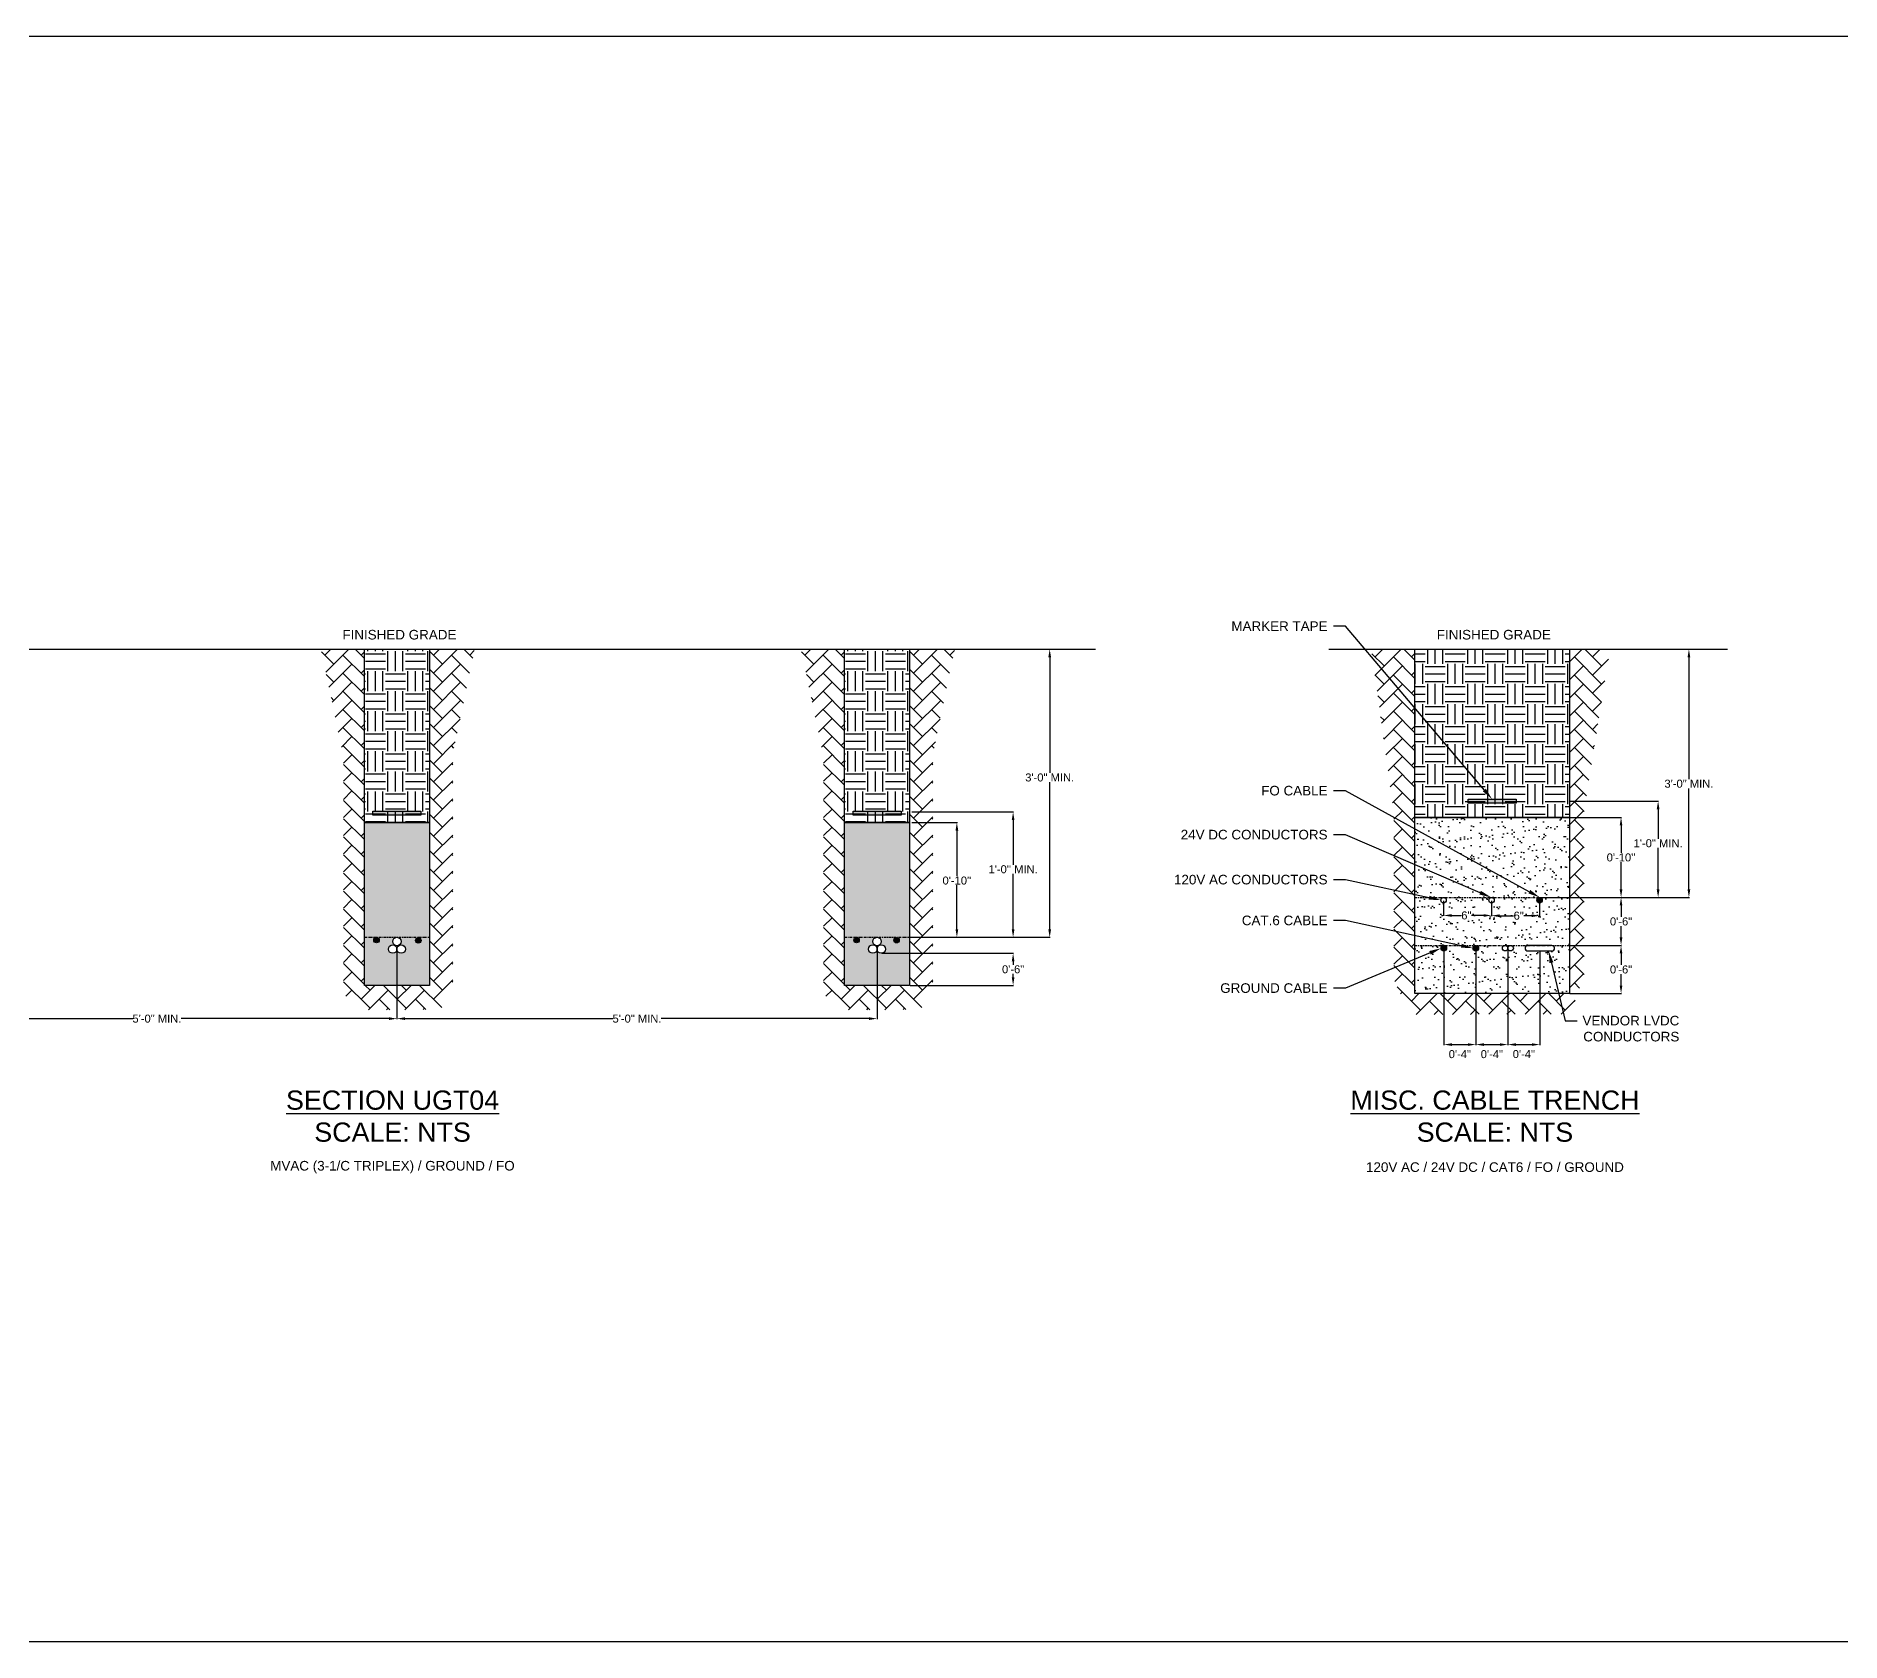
# Model space of a CAD drawing. Header units: feet. Extents: x -1012 to 2720, y -48 to 612.
# Drawn here: x 654.5 to 880, y 66.3 to 266.9 of the extents above; entities that cross this region are included whole.
import ezdxf
from ezdxf import colors
from ezdxf.entities.mleader import LeaderData, LeaderLine
from ezdxf.math import Vec2, Vec3

# ---------------------------------------------------------------- set-up
doc = ezdxf.new("R2010")
doc.units = ezdxf.units.FT
doc.header["$MEASUREMENT"] = 0
doc.linetypes.add('CENTER', pattern=[2, 1.25, -0.25, 0.25, -0.25])
for name, color, linetype in [('E-CABL-ACMV', 1, 'AC_CABLE'), ('E-CABL-FO', 120, 'FIBER_OPTIC'), ('E-CABL-INST', 1, 'INSTRUMENT_CABLE'), ('E-CABL-UG2', 142, 'GROUND_WIRE_G2'), ('E-FIN-GR', 4, 'Continuous'), ('E-MRKR-TREN', 6, 'Continuous'), ('E-TREN', 3, 'Continuous'), ('E-TREN-HATCH', 254, 'Continuous'), ('G-ANNO-TEXT', 1, 'Continuous'), ('G-DIMS', 7, 'Continuous'), ('text', 1, 'Continuous')]:
    doc.layers.add(name, color=color, linetype=linetype)
doc.styles.add('NEI-A', font='arial.ttf')
doc.styles.get("Standard").update_dxf_attribs({"font": 'arial.ttf'})
doc.linetypes.add('AC_CABLE', pattern='A,1,-0.2,["AC",Standard,S=0.1,R=0,X=-0.1,Y=-0.05],-0.2', length=1.4)
doc.linetypes.add('FIBER_OPTIC', pattern='A,0.2,-0.05,0,-0.05,0.2,-0.15,["FO",Standard,S=0.1,R=0,X=-0.04,Y=-0.05],-0.25,0.2,-0.05,0,-0.05', length=1.2)
doc.linetypes.add('GROUND_WIRE_G2', pattern='A,1,-0.2,["G2",Standard,S=0.1,R=0,X=-0.1,Y=-0.05],-0.2', length=1.4)
doc.linetypes.add('INSTRUMENT_CABLE', pattern='A,1,-0.2,["INST",Standard,S=0.1,R=0,X=-0.09,Y=-0.05],-0.3', length=1.5)
doc.dimstyles.new('NEI-A', dxfattribs={"dimtxt": 0.1, "dimasz": 0.125, "dimexe": 0.0625, "dimexo": 0.0625, "dimgap": 0.0625, "dimtad": 0, "dimtih": 1, "dimtoh": 1, "dimdec": 4, "dimzin": 3, "dimdsep": 46, "dimlunit": 4, "dimtxsty": 'NEI-A', "dimcen": 0, "dimadec": 0, "dimazin": 0, "dimtfac": 0.75, "dimtdec": 4, "dimtofl": 0, "dimtmove": 0, "dimatfit": 3, "dimfxl": 1, "dimfrac": 1, "dimtolj": 1, "dimtzin": 0, "dimarcsym": 0})

# ---------------------------------------------------------------- blocks, each defined once
blk = doc.blocks.new('*D57')
at = {"layer": 'Defpoints', "color": 0, "transparency": 16777216}
for p in [(639.58, 152.85), (699.58, 152.85), (699.58, 144.16)]:
    blk.add_point(p, dxfattribs=at)
at = {"layer": 'text', "color": 0, "lineweight": -2, "transparency": 16777216}
for p, q in [((639.58, 152.79), (639.58, 144.1)), ((699.58, 152.79), (699.58, 144.1)), ((640.58, 144.16), (666.55, 144.16)), ((698.58, 144.16), (672.61, 144.16))]:
    blk.add_line(p, q, dxfattribs=at)
at = {"layer": 'text', "color": 0, "transparency": 16777216}
for points in [[(640.58, 144.33), (640.58, 143.99), (639.58, 144.16)], [(698.58, 144.33), (698.58, 143.99), (699.58, 144.16)]]:
    blk.add_solid(points, dxfattribs=at)
at = {"layer": 'text', "color": 0, "transparency": 16777216, "insert": (669.58, 144.16), "char_height": 1, "attachment_point": 5, "style": 'NEI-A'}
blk.add_mtext('\\A1;5\'-0" MIN.', dxfattribs=at)
blk = doc.blocks.new('*D58')
at = {"layer": 'Defpoints', "color": 0, "transparency": 16777216}
for p in [(760.11, 152.33), (763.65, 148.32), (776.59, 148.32)]:
    blk.add_point(p, dxfattribs=at)
at = {"layer": 'text', "color": 0, "lineweight": -2, "transparency": 16777216}
for p, q in [((760.17, 152.33), (776.65, 152.33)), ((776.59, 151.33), (776.59, 150.89)), ((776.59, 149.32), (776.59, 149.75)), ((763.71, 148.32), (776.65, 148.32))]:
    blk.add_line(p, q, dxfattribs=at)
at = {"layer": 'text', "color": 0, "transparency": 16777216}
for points in [[(776.42, 151.33), (776.75, 151.33), (776.59, 152.33)], [(776.42, 149.32), (776.75, 149.32), (776.59, 148.32)]]:
    blk.add_solid(points, dxfattribs=at)
at = {"layer": 'text', "color": 0, "transparency": 16777216, "insert": (776.59, 150.32), "char_height": 1, "attachment_point": 5, "style": 'NEI-A'}
blk.add_mtext('\\A1;0\'-6"', dxfattribs=at)
blk = doc.blocks.new('*D59')
at = {"layer": 'Defpoints', "color": 0, "transparency": 16777216}
for p in [(699.58, 152.85), (759.58, 152.85), (759.58, 144.16)]:
    blk.add_point(p, dxfattribs=at)
at = {"layer": 'text', "color": 0, "lineweight": -2, "transparency": 16777216}
for p, q in [((699.58, 152.79), (699.58, 144.1)), ((759.58, 152.79), (759.58, 144.1)), ((700.58, 144.16), (726.55, 144.16)), ((758.58, 144.16), (732.61, 144.16))]:
    blk.add_line(p, q, dxfattribs=at)
at = {"layer": 'text', "color": 0, "transparency": 16777216}
for points in [[(700.58, 144.33), (700.58, 143.99), (699.58, 144.16)], [(758.58, 144.33), (758.58, 143.99), (759.58, 144.16)]]:
    blk.add_solid(points, dxfattribs=at)
at = {"layer": 'text', "color": 0, "transparency": 16777216, "insert": (729.58, 144.16), "char_height": 1, "attachment_point": 5, "style": 'NEI-A'}
blk.add_mtext('\\A1;5\'-0" MIN.', dxfattribs=at)
blk = doc.blocks.new('*D67')
at = {"layer": 'Defpoints', "color": 0, "transparency": 16777216}
for p in [(763.88, 168.66), (763.65, 154.32), (769.56, 154.32)]:
    blk.add_point(p, dxfattribs=at)
at = {"layer": 'text', "color": 0, "lineweight": -2, "transparency": 16777216}
for p, q in [((763.94, 168.66), (769.62, 168.66)), ((769.56, 167.66), (769.56, 161.98)), ((769.56, 155.32), (769.56, 160.84)), ((763.71, 154.32), (769.62, 154.32))]:
    blk.add_line(p, q, dxfattribs=at)
at = {"layer": 'text', "color": 0, "transparency": 16777216}
for points in [[(769.39, 167.66), (769.73, 167.66), (769.56, 168.66)], [(769.39, 155.32), (769.73, 155.32), (769.56, 154.32)]]:
    blk.add_solid(points, dxfattribs=at)
at = {"layer": 'text', "color": 0, "transparency": 16777216, "insert": (769.56, 161.41), "char_height": 1, "attachment_point": 5, "style": 'NEI-A'}
blk.add_mtext("\\A1;0'-10''", dxfattribs=at)
blk = doc.blocks.new('*D40')
at = {"layer": 'Defpoints', "color": 0, "transparency": 16777216}
for p in [(763.65, 190.32), (781.16, 190.32), (763.65, 154.32)]:
    blk.add_point(p, dxfattribs=at)
at = {"layer": 'text', "color": 0, "lineweight": -2, "transparency": 16777216}
for p, q in [((763.71, 190.32), (781.22, 190.32)), ((781.16, 189.32), (781.16, 174.87)), ((781.16, 155.32), (781.16, 173.72)), ((763.71, 154.32), (781.22, 154.32))]:
    blk.add_line(p, q, dxfattribs=at)
at = {"layer": 'text', "color": 0, "transparency": 16777216}
for points in [[(780.99, 189.32), (781.33, 189.32), (781.16, 190.32)], [(780.99, 155.32), (781.33, 155.32), (781.16, 154.32)]]:
    blk.add_solid(points, dxfattribs=at)
at = {"layer": 'text', "color": 0, "transparency": 16777216, "insert": (781.16, 174.29), "char_height": 1, "attachment_point": 5, "style": 'NEI-A'}
blk.add_mtext('\\A1;3\'-0" MIN.', dxfattribs=at)
blk = doc.blocks.new('*D41')
at = {"layer": 'Defpoints', "color": 0, "transparency": 16777216}
for p in [(763.88, 169.98), (763.65, 154.32), (776.59, 154.32)]:
    blk.add_point(p, dxfattribs=at)
at = {"layer": 'text', "color": 0, "lineweight": -2, "transparency": 16777216}
for p, q in [((763.94, 169.98), (776.65, 169.98)), ((776.59, 168.98), (776.59, 163.39)), ((776.59, 155.32), (776.59, 162.25)), ((763.71, 154.32), (776.65, 154.32))]:
    blk.add_line(p, q, dxfattribs=at)
at = {"layer": 'text', "color": 0, "transparency": 16777216}
for points in [[(776.42, 168.98), (776.75, 168.98), (776.59, 169.98)], [(776.42, 155.32), (776.75, 155.32), (776.59, 154.32)]]:
    blk.add_solid(points, dxfattribs=at)
at = {"layer": 'text', "color": 0, "transparency": 16777216, "insert": (776.59, 162.82), "char_height": 1, "width": 6.5656, "attachment_point": 5, "style": 'NEI-A'}
blk.add_mtext("\\A1;1'-0'' MIN.", dxfattribs=at)
blk = doc.blocks.new('*D42')
at = {"layer": 'Defpoints', "color": 0, "transparency": 16777216}
for p in [(840.96, 190.32), (861.05, 190.32), (842.36, 159.3)]:
    blk.add_point(p, dxfattribs=at)
at = {"layer": 'text', "color": 0, "lineweight": -2, "transparency": 16777216}
for p, q in [((841.02, 190.32), (861.11, 190.32)), ((861.05, 189.32), (861.05, 174.08)), ((861.05, 160.3), (861.05, 172.93)), ((842.42, 159.3), (861.11, 159.3))]:
    blk.add_line(p, q, dxfattribs=at)
at = {"layer": 'text', "color": 0, "transparency": 16777216}
for points in [[(860.88, 189.32), (861.22, 189.32), (861.05, 190.32)], [(860.88, 160.3), (861.22, 160.3), (861.05, 159.3)]]:
    blk.add_solid(points, dxfattribs=at)
at = {"layer": 'text', "color": 0, "transparency": 16777216, "insert": (861.05, 173.51), "char_height": 1, "attachment_point": 5, "style": 'NEI-A'}
blk.add_mtext('\\A1;3\'-0" MIN.', dxfattribs=at)
blk = doc.blocks.new('*D43')
at = {"layer": 'Defpoints', "color": 0, "transparency": 16777216}
for p in [(846.12, 171.33), (857.2, 171.33), (846.12, 159.3)]:
    blk.add_point(p, dxfattribs=at)
at = {"layer": 'text', "color": 0, "lineweight": -2, "transparency": 16777216}
for p, q in [((846.18, 171.33), (857.26, 171.33)), ((857.2, 170.33), (857.2, 166.64)), ((857.2, 160.3), (857.2, 165.49)), ((846.18, 159.3), (857.26, 159.3))]:
    blk.add_line(p, q, dxfattribs=at)
at = {"layer": 'text', "color": 0, "transparency": 16777216}
for points in [[(857.03, 170.33), (857.37, 170.33), (857.2, 171.33)], [(857.03, 160.3), (857.37, 160.3), (857.2, 159.3)]]:
    blk.add_solid(points, dxfattribs=at)
at = {"layer": 'text', "color": 0, "transparency": 16777216, "insert": (857.2, 166.07), "char_height": 1, "attachment_point": 5, "style": 'NEI-A'}
blk.add_mtext('\\A1;1\'-0" MIN.', dxfattribs=at)
blk = doc.blocks.new('*D44')
at = {"layer": 'Defpoints', "color": 0, "transparency": 16777216}
for p in [(846.12, 159.3), (846.12, 153.3), (852.57, 153.3)]:
    blk.add_point(p, dxfattribs=at)
at = {"layer": 'text', "color": 0, "lineweight": -2, "transparency": 16777216}
for p, q in [((846.18, 159.3), (852.63, 159.3)), ((852.57, 158.3), (852.57, 156.87)), ((852.57, 154.3), (852.57, 155.73)), ((846.18, 153.3), (852.63, 153.3))]:
    blk.add_line(p, q, dxfattribs=at)
at = {"layer": 'text', "color": 0, "transparency": 16777216}
for points in [[(852.4, 158.3), (852.73, 158.3), (852.57, 159.3)], [(852.4, 154.3), (852.73, 154.3), (852.57, 153.3)]]:
    blk.add_solid(points, dxfattribs=at)
at = {"layer": 'text', "color": 0, "transparency": 16777216, "insert": (852.57, 156.3), "char_height": 1, "attachment_point": 5, "style": 'NEI-A'}
blk.add_mtext('\\A1;0\'-6"', dxfattribs=at)
blk = doc.blocks.new('*D45')
at = {"layer": 'Defpoints', "color": 0, "transparency": 16777216}
for p in [(830.42, 153.3), (834.42, 153.3), (834.42, 140.92)]:
    blk.add_point(p, dxfattribs=at)
at = {"layer": 'text', "color": 0, "lineweight": -2, "transparency": 16777216}
for p, q in [((830.42, 153.24), (830.42, 140.86)), ((834.42, 153.24), (834.42, 140.86)), ((831.42, 140.92), (833.42, 140.92))]:
    blk.add_line(p, q, dxfattribs=at)
at = {"layer": 'text', "color": 0, "transparency": 16777216}
for points in [[(831.42, 141.09), (831.42, 140.75), (830.42, 140.92)], [(833.42, 141.09), (833.42, 140.75), (834.42, 140.92)]]:
    blk.add_solid(points, dxfattribs=at)
at = {"layer": 'text', "color": 0, "transparency": 16777216, "insert": (832.42, 139.72), "char_height": 1, "attachment_point": 5, "style": 'NEI-A'}
blk.add_mtext('\\A1;0\'-4"', dxfattribs=at)
blk = doc.blocks.new('*D46')
at = {"layer": 'Defpoints', "color": 0, "transparency": 16777216}
for p in [(834.42, 153.3), (838.42, 153.3), (838.42, 140.92)]:
    blk.add_point(p, dxfattribs=at)
at = {"layer": 'text', "color": 0, "lineweight": -2, "transparency": 16777216}
for p, q in [((834.42, 153.24), (834.42, 140.86)), ((838.42, 153.24), (838.42, 140.86)), ((835.42, 140.92), (837.42, 140.92))]:
    blk.add_line(p, q, dxfattribs=at)
at = {"layer": 'text', "color": 0, "transparency": 16777216}
for points in [[(835.42, 141.09), (835.42, 140.75), (834.42, 140.92)], [(837.42, 141.09), (837.42, 140.75), (838.42, 140.92)]]:
    blk.add_solid(points, dxfattribs=at)
at = {"layer": 'text', "color": 0, "transparency": 16777216, "insert": (836.42, 139.72), "char_height": 1, "attachment_point": 5, "style": 'NEI-A'}
blk.add_mtext('\\A1;0\'-4"', dxfattribs=at)
blk = doc.blocks.new('*D47')
at = {"layer": 'Defpoints', "color": 0, "transparency": 16777216}
for p in [(846.12, 169.3), (846.12, 159.3), (852.57, 159.3)]:
    blk.add_point(p, dxfattribs=at)
at = {"layer": 'text', "color": 0, "lineweight": -2, "transparency": 16777216}
for p, q in [((846.18, 169.3), (852.63, 169.3)), ((852.57, 168.3), (852.57, 164.87)), ((852.57, 160.3), (852.57, 163.73)), ((846.18, 159.3), (852.63, 159.3))]:
    blk.add_line(p, q, dxfattribs=at)
at = {"layer": 'text', "color": 0, "transparency": 16777216}
for points in [[(852.4, 168.3), (852.73, 168.3), (852.57, 169.3)], [(852.4, 160.3), (852.73, 160.3), (852.57, 159.3)]]:
    blk.add_solid(points, dxfattribs=at)
at = {"layer": 'text', "color": 0, "transparency": 16777216, "insert": (852.57, 164.3), "char_height": 1, "attachment_point": 5, "style": 'NEI-A'}
blk.add_mtext("\\A1;0'-10''", dxfattribs=at)
blk = doc.blocks.new('*D48')
at = {"layer": 'Defpoints', "color": 0, "transparency": 16777216}
for p in [(830.38, 158.96), (836.38, 158.96), (836.38, 157.05)]:
    blk.add_point(p, dxfattribs=at)
at = {"layer": 'text', "color": 0, "lineweight": -2, "transparency": 16777216}
for p, q in [((830.38, 158.9), (830.38, 156.99)), ((836.38, 158.9), (836.38, 156.99)), ((831.38, 157.05), (832.59, 157.05)), ((835.38, 157.05), (833.87, 157.05))]:
    blk.add_line(p, q, dxfattribs=at)
at = {"layer": 'text', "color": 0, "transparency": 16777216}
for points in [[(831.38, 157.22), (831.38, 156.88), (830.38, 157.05)], [(835.38, 157.22), (835.38, 156.88), (836.38, 157.05)]]:
    blk.add_solid(points, dxfattribs=at)
at = {"layer": 'text', "color": 0, "transparency": 16777216, "insert": (833.23, 157.05), "char_height": 1, "attachment_point": 5, "style": 'NEI-A'}
blk.add_mtext('\\A1;6"', dxfattribs=at)
blk = doc.blocks.new('*D49')
at = {"layer": 'Defpoints', "color": 0, "transparency": 16777216}
for p in [(836.38, 158.96), (842.38, 158.96), (842.38, 157.02)]:
    blk.add_point(p, dxfattribs=at)
at = {"layer": 'text', "color": 0, "lineweight": -2, "transparency": 16777216}
for p, q in [((836.38, 158.9), (836.38, 156.96)), ((842.38, 158.9), (842.38, 156.96)), ((837.38, 157.02), (839.13, 157.02)), ((841.38, 157.02), (840.41, 157.02))]:
    blk.add_line(p, q, dxfattribs=at)
at = {"layer": 'text', "color": 0, "transparency": 16777216}
for points in [[(837.38, 157.19), (837.38, 156.85), (836.38, 157.02)], [(841.38, 157.19), (841.38, 156.85), (842.38, 157.02)]]:
    blk.add_solid(points, dxfattribs=at)
at = {"layer": 'text', "color": 0, "transparency": 16777216, "insert": (839.77, 157.02), "char_height": 1, "attachment_point": 5, "style": 'NEI-A'}
blk.add_mtext('\\A1;6"', dxfattribs=at)
blk = doc.blocks.new('*D50')
at = {"layer": 'Defpoints', "color": 0, "transparency": 16777216}
for p in [(846.12, 153.3), (846.12, 147.3), (852.57, 147.3)]:
    blk.add_point(p, dxfattribs=at)
at = {"layer": 'text', "color": 0, "lineweight": -2, "transparency": 16777216}
for p, q in [((846.18, 153.3), (852.63, 153.3)), ((852.57, 152.3), (852.57, 150.87)), ((852.57, 148.3), (852.57, 149.73)), ((846.18, 147.3), (852.63, 147.3))]:
    blk.add_line(p, q, dxfattribs=at)
at = {"layer": 'text', "color": 0, "transparency": 16777216}
for points in [[(852.4, 152.3), (852.73, 152.3), (852.57, 153.3)], [(852.4, 148.3), (852.73, 148.3), (852.57, 147.3)]]:
    blk.add_solid(points, dxfattribs=at)
at = {"layer": 'text', "color": 0, "transparency": 16777216, "insert": (852.57, 150.3), "char_height": 1, "attachment_point": 5, "style": 'NEI-A'}
blk.add_mtext('\\A1;0\'-6"', dxfattribs=at)
blk = doc.blocks.new('*D51')
at = {"layer": 'Defpoints', "color": 0, "transparency": 16777216}
for p in [(838.42, 153.3), (842.42, 152.61), (842.42, 140.92)]:
    blk.add_point(p, dxfattribs=at)
at = {"layer": 'text', "color": 0, "lineweight": -2, "transparency": 16777216}
for p, q in [((838.42, 153.24), (838.42, 140.86)), ((842.42, 152.55), (842.42, 140.86)), ((839.42, 140.92), (841.42, 140.92))]:
    blk.add_line(p, q, dxfattribs=at)
at = {"layer": 'text', "color": 0, "transparency": 16777216}
for points in [[(839.42, 141.09), (839.42, 140.75), (838.42, 140.92)], [(841.42, 141.09), (841.42, 140.75), (842.42, 140.92)]]:
    blk.add_solid(points, dxfattribs=at)
at = {"layer": 'text', "color": 0, "transparency": 16777216, "insert": (840.42, 139.73), "char_height": 1, "attachment_point": 5, "style": 'NEI-A'}
blk.add_mtext('\\A1;0\'-4"', dxfattribs=at)

msp = doc.modelspace()

# ---------------------------------------------------------------- hatches: boundary and pattern name
at = {"layer": 'E-CABL-FO', "linetype": 'Continuous'}
h = msp.add_hatch(color=256, dxfattribs=at)
edge = h.paths.add_edge_path()
edge.add_arc((842.3846, 158.95888), 0.34375, 0, 360)
h = msp.add_hatch(color=256, dxfattribs=at)
edge = h.paths.add_edge_path()
edge.add_arc((702.24953, 153.93145), 0.34375, 0, 360)
h = msp.add_hatch(color=256, dxfattribs=at)
edge = h.paths.add_edge_path()
edge.add_arc((762.02269, 153.95905), 0.34375, 0, 360)
h = msp.add_hatch(color=256, dxfattribs=at)
edge = h.paths.add_edge_path()
edge.add_arc((834.41915, 152.95714), 0.34375, 0, 360)
at = {"layer": 'E-CABL-UG2', "linetype": 'Continuous'}
h = msp.add_hatch(color=256, dxfattribs=at)
edge = h.paths.add_edge_path()
edge.add_arc((697.02198, 153.97631), 0.34375, 0, 360)
h = msp.add_hatch(color=256, dxfattribs=at)
edge = h.paths.add_edge_path()
edge.add_arc((757.02198, 153.97631), 0.34375, 0, 360)
h = msp.add_hatch(color=256, dxfattribs=at)
edge = h.paths.add_edge_path()
edge.add_arc((830.41915, 152.95714), 0.34375, 0, 360)
at = {"layer": 'E-MRKR-TREN', "linetype": 'Continuous'}
h = msp.add_hatch(color=256, dxfattribs=at)
h.dxf.hatch_style = 1
h.paths.add_polyline_path([(833.45525, 171.57749), (839.45525, 171.57749), (839.45525, 171.07749), (833.45525, 171.07749)])
h = msp.add_hatch(color=256, dxfattribs=at)
h.dxf.hatch_style = 1
h.paths.add_polyline_path([(833.45525, 171.57749), (839.45525, 171.57749), (839.45525, 171.07749), (833.45525, 171.07749)])
h = msp.add_hatch(color=256, dxfattribs=at)
h.dxf.hatch_style = 1
h.paths.add_polyline_path([(696.57943, 170.09094), (702.57943, 170.09094), (702.57943, 169.59094), (696.57943, 169.59094)])
h = msp.add_hatch(color=256, dxfattribs=at)
h.dxf.hatch_style = 1
h.paths.add_polyline_path([(756.57943, 170.09705), (762.57943, 170.09705), (762.57943, 169.59705), (756.57943, 169.59705)])
at = {"layer": 'E-TREN-HATCH', "linetype": 'Continuous'}
h = msp.add_hatch(dxfattribs=at)
h.set_pattern_fill('AR-HBONE', color=256, scale=0.4)
h.set_pattern_definition([(45, (201.8125, 325.3464), (2e-16, 2.2627417), [4.8, -1.6]), (135, (202.9439, 326.4777), (2e-16, 2.2627417), [4.8, -1.6])])
h.paths.add_polyline_path([(709.27953, 190.32006), (703.64818, 190.32006), (703.64818, 148.32006), (695.51068, 148.32006), (695.51068, 190.32006), (690.08321, 190.32006), (692.90509, 176.83176), (692.90509, 147.25131), (694.90346, 145.25131), (705.0476, 145.29743), (706.55126, 148.03464), (706.55126, 177.20774)])
h = msp.add_hatch(dxfattribs=at)
h.set_pattern_fill('EARTH', color=256, scale=10)
h.set_pattern_definition([(0, (-6082536.8658, -2152439.6302), (2.5, 2.5), [2.5, -2.5]), (0, (-6082536.8658, -2152438.6927), (2.5, 2.5), [2.5, -2.5]), (0, (-6082536.8658, -2152437.7552), (2.5, 2.5), [2.5, -2.5]), (90, (-6082536.5533, -2152437.4427), (-2.5, 2.5), [2.5, -2.5]), (90, (-6082535.6158, -2152437.4427), (-2.5, 2.5), [2.5, -2.5]), (90, (-6082534.6783, -2152437.4427), (-2.5, 2.5), [2.5, -2.5])])
h.paths.add_polyline_path([(703.64818, 190.32006), (695.51068, 190.32006), (695.51068, 168.66008), (703.64818, 168.66008)])
h = msp.add_hatch(dxfattribs=at)
h.set_pattern_fill('AR-HBONE', color=256, scale=0.4)
h.set_pattern_definition([(45, (261.8125, 325.3464), (2e-16, 2.2627417), [4.8, -1.6]), (135, (262.9439, 326.4777), (2e-16, 2.2627417), [4.8, -1.6])])
h.paths.add_polyline_path([(769.27953, 190.32006), (763.64818, 190.32006), (763.64818, 148.32006), (755.51068, 148.32006), (755.51068, 190.32006), (750.08321, 190.32006), (752.90509, 176.83176), (752.90509, 147.25131), (754.90346, 145.25131), (765.0476, 145.29743), (766.55126, 148.03464), (766.55126, 177.20774)])
h = msp.add_hatch(dxfattribs=at)
h.set_pattern_fill('EARTH', color=256, scale=10)
h.set_pattern_definition([(0, (-6082476.8658, -2152439.6302), (2.5, 2.5), [2.5, -2.5]), (0, (-6082476.8658, -2152438.6927), (2.5, 2.5), [2.5, -2.5]), (0, (-6082476.8658, -2152437.7552), (2.5, 2.5), [2.5, -2.5]), (90, (-6082476.5533, -2152437.4427), (-2.5, 2.5), [2.5, -2.5]), (90, (-6082475.6158, -2152437.4427), (-2.5, 2.5), [2.5, -2.5]), (90, (-6082474.6783, -2152437.4427), (-2.5, 2.5), [2.5, -2.5])])
h.paths.add_polyline_path([(763.64818, 190.32006), (755.51068, 190.32006), (755.51068, 168.66008), (763.64818, 168.66008)])
h = msp.add_hatch(dxfattribs=at)
h.set_pattern_fill('AR-HBONE', color=256, scale=0.4)
h.set_pattern_definition([(45, (333.0911, 318.3272), (2e-16, 2.2627417), [4.8, -1.6]), (135, (334.2225, 319.4586), (2e-16, 2.2627417), [4.8, -1.6])])
h.paths.add_polyline_path([(851.19285, 190.32006), (846.1212, 190.32006), (846.1212, 147.30089), (826.7893, 147.30089), (826.7893, 190.32006), (821.36183, 190.32006), (824.18371, 169.81259), (824.18371, 149.02237), (826.18208, 144.68167), (846.24122, 144.7278), (847.94189, 149.60203), (847.94189, 170.18858)])
h = msp.add_hatch(dxfattribs=at)
h.set_pattern_fill('EARTH', color=256, scale=10)
h.set_pattern_definition([(0, (333.091, 326.282), (2.5, 2.5), [2.5, -2.5]), (0, (333.091, 327.2196), (2.5, 2.5), [2.5, -2.5]), (0, (333.091, 328.157), (2.5, 2.5), [2.5, -2.5]), (90, (333.4036, 328.4696), (-2.5, 2.5), [2.5, -2.5]), (90, (334.341, 328.4696), (-2.5, 2.5), [2.5, -2.5]), (90, (335.2786, 328.4696), (-2.5, 2.5), [2.5, -2.5])])
h.paths.add_polyline_path([(826.7893, 190.32006), (846.1212, 190.32006), (846.1212, 169.30089), (826.7893, 169.30089)])
h = msp.add_hatch(dxfattribs=at)
h.set_pattern_fill('AR-SAND', color=252)
h.paths.add_polyline_path([(826.7893, 169.30089), (846.1212, 169.30089), (846.1212, 147.30089), (826.7893, 147.30089)])
edge = h.paths.add_edge_path(flags=16)
edge.add_arc((836.3846, 158.95888), 0.34375, 0, 360)
edge = h.paths.add_edge_path(flags=16)
edge.add_arc((830.3846, 158.95888), 0.34375, 0, 360)
edge = h.paths.add_edge_path(flags=16)
edge.add_arc((838.0754, 152.95714), 0.34375, 0, 360)
edge = h.paths.add_edge_path(flags=16)
edge.add_arc((838.7629, 152.95714), 0.34375, 0, 360)
edge = h.paths.add_edge_path(flags=16)
edge.add_arc((843.91915, 152.95714), 0.34375, 270, 450)
edge.add_line((843.91915, 153.30089), (840.91915, 153.30089))
edge.add_arc((840.91915, 152.95714), 0.34375, 90, 270)
edge.add_line((840.91915, 152.61339), (843.91915, 152.61339))
h = msp.add_hatch(dxfattribs=at)
h.set_pattern_fill('AR-SAND', color=252)
h.paths.add_polyline_path([(501.09568, 168.66008), (509.23318, 168.66008), (509.23318, 148.32006), (501.09568, 148.32006)])
edge = h.paths.add_edge_path(flags=16)
edge.add_arc((505.16443, 153.78568), 0.53438, 0, 360)
edge = h.paths.add_edge_path(flags=16)
edge.add_arc((504.63014, 152.85674), 0.53438, 0, 360)
edge = h.paths.add_edge_path(flags=16)
edge.add_arc((505.69889, 152.85674), 0.53438, 0, 360)
h.paths.add_polyline_path([(561.09568, 168.66008), (569.23318, 168.66008), (569.23318, 148.32006), (561.09568, 148.32006)])
edge = h.paths.add_edge_path(flags=16)
edge.add_arc((565.16443, 153.78568), 0.53438, 0, 360)
edge = h.paths.add_edge_path(flags=16)
edge.add_arc((565.70197, 152.85889), 0.53438, 0, 360)
edge = h.paths.add_edge_path(flags=16)
edge.add_arc((564.63322, 152.85889), 0.53438, 0, 360)
h.paths.add_polyline_path([(635.51068, 168.66008), (643.64818, 168.66008), (643.64818, 148.32006), (635.51068, 148.32006)])
edge = h.paths.add_edge_path(flags=16)
edge.add_arc((639.57943, 153.78568), 0.53438, 0, 360)
edge = h.paths.add_edge_path(flags=16)
edge.add_arc((639.04784, 152.85832), 0.53438, 0, 360)
edge = h.paths.add_edge_path(flags=16)
edge.add_arc((640.11659, 152.85832), 0.53438, 0, 360)
h.paths.add_polyline_path([(695.51068, 168.66008), (703.64818, 168.66008), (703.64818, 148.32006), (695.51068, 148.32006)])
edge = h.paths.add_edge_path(flags=16)
edge.add_arc((699.57943, 153.78568), 0.53438, 0, 360)
edge = h.paths.add_edge_path(flags=16)
edge.add_arc((699.04503, 152.85586), 0.53438, 0, 360)
edge = h.paths.add_edge_path(flags=16)
edge.add_arc((700.11378, 152.85586), 0.53438, 0, 360)
h.paths.add_polyline_path([(755.51068, 168.66008), (763.64818, 168.66008), (763.64818, 148.32006), (755.51068, 148.32006)])
edge = h.paths.add_edge_path(flags=16)
edge.add_arc((759.57811, 153.78568), 0.53438, 0, 360)
edge = h.paths.add_edge_path(flags=16)
edge.add_arc((759.04375, 152.86008), 0.53438, 0, 360)
edge = h.paths.add_edge_path(flags=16)
edge.add_arc((760.1125, 152.86008), 0.53438, 0, 360)

# ---------------------------------------------------------------- linework, layer by layer
msp.add_lwpolyline([(55.93092, 266.91993), (1296.88162, 266.91993), (1296.88162, 66.29135), (55.93092, 66.29135)], close=True)
at = {"layer": 'E-CABL-ACMV', "linetype": 'Continuous'}
for centre, radius in [((830.3846, 158.95888), 0.34375), ((836.3846, 158.95888), 0.34375), ((699.04503, 152.85586), 0.53438), ((699.57943, 153.78568), 0.53438), ((700.11378, 152.85586), 0.53438), ((759.04375, 152.86008), 0.53438), ((759.57811, 153.78568), 0.53438), ((760.1125, 152.86008), 0.53438), ((838.0754, 152.95714), 0.34375), ((838.7629, 152.95714), 0.34375)]:
    msp.add_circle(centre, radius, dxfattribs=at)
at = {"layer": 'E-CABL-FO', "linetype": 'Continuous'}
for centre in [(842.3846, 158.95888), (702.24953, 153.93145), (762.02269, 153.95905), (834.41915, 152.95714)]:
    msp.add_circle(centre, 0.34375, dxfattribs=at)
at = {"layer": 'E-CABL-INST', "linetype": 'Continuous', "flags": 128}
msp.add_lwpolyline([(843.91915, 152.61339, 1), (843.91915, 153.30089), (840.91915, 153.30089, 1), (840.91915, 152.61339)], format="xyb", close=True, dxfattribs=at)
at = {"layer": 'E-CABL-UG2', "linetype": 'Continuous'}
for centre in [(697.02198, 153.97631), (757.02198, 153.97631), (830.41915, 152.95714)]:
    msp.add_circle(centre, 0.34375, dxfattribs=at)
at = {"layer": 'E-FIN-GR', "flags": 128}
for points in [[(620.99601, 190.32006), (786.87159, 190.32006)], [(816.03188, 190.32006), (865.88124, 190.32006)]]:
    msp.add_lwpolyline(points, dxfattribs=at)
at = {"layer": 'E-MRKR-TREN', "linetype": 'Continuous', "flags": 128}
for points in [[(833.45525, 171.57749), (839.45525, 171.57749), (839.45525, 171.07749), (833.45525, 171.07749)], [(696.57943, 170.09094), (702.57943, 170.09094), (702.57943, 169.59094), (696.57943, 169.59094)], [(756.57943, 170.09705), (762.57943, 170.09705), (762.57943, 169.59705), (756.57943, 169.59705)]]:
    msp.add_lwpolyline(points, close=True, dxfattribs=at)
at = {"layer": 'E-TREN', "color": 252, "linetype": 'Continuous'}
for points in [[(695.51068, 190.32006), (703.64818, 190.32006), (703.64818, 168.66008), (695.51068, 168.66008)], [(755.51068, 190.32006), (763.64818, 190.32006), (763.64818, 168.66008), (755.51068, 168.66008)], [(826.7893, 190.32006), (846.1212, 190.32006), (846.1212, 169.30089), (826.7893, 169.30089)], [(826.7893, 169.30089), (846.1212, 169.30089), (846.1212, 147.30089), (826.7893, 147.30089)], [(695.51068, 168.66008), (703.64818, 168.66008), (703.64818, 148.32006), (695.51068, 148.32006)], [(755.51068, 168.66008), (763.64818, 168.66008), (763.64818, 148.32006), (755.51068, 148.32006)]]:
    msp.add_lwpolyline(points, close=True, dxfattribs=at)
at = {"layer": 'G-DIMS', "linetype": 'CENTER', "ltscale": 0.25}
for points in [[(826.7893, 159.30089), (846.1212, 159.30089)], [(695.51068, 154.32006), (703.64818, 154.32006)], [(755.51068, 154.32006), (763.64818, 154.32006)], [(826.7893, 153.30089), (846.1212, 153.30089)]]:
    msp.add_lwpolyline(points, dxfattribs=at)

# ---------------------------------------------------------------- texts
at = {"layer": 'G-ANNO-TEXT', "attachment_point": 5, "style": 'NEI-A'}
for s, width, insert, char_height in [('{\\LSECTION UGT04\\P\\l\\C7;SCALE: NTS}', 33.1405048, (699.03288, 131.96415), 2.4), ('{\\LMISC. CABLE TRENCH\\P\\l\\C7;SCALE: NTS}', 49.6802241, (836.80694, 131.96415), 2.4), ('MVAC (3-1/C TRIPLEX) / GROUND / FO', 35.963125, (699.02032, 125.60286), 1.2), ('120V AC / 24V DC / CAT6 / FO / GROUND', 44.063125, (836.80694, 125.60286), 1.2)]:
    msp.add_mtext_dynamic_manual_height_columns(s, width=width, gutter_width=6.5625, heights=[0], dxfattribs=dict(at, insert=insert, char_height=char_height))
at = {"layer": 'text', "char_height": 1.2, "attachment_point": 5, "style": 'NEI-A'}
for insert in [(699.88678, 192.1234), (836.66626, 192.1234)]:
    msp.add_mtext_dynamic_manual_height_columns('FINISHED GRADE', width=16.2305069, gutter_width=6.5625, heights=[0], dxfattribs=dict(at, insert=insert))

# ---------------------------------------------------------------- dimensions: what is measured, and where the dimension line sits
at = {"layer": 'text'}
for base, p1, p2, text, picture, middle in [((781.16114, 190.32006), (763.64818, 154.32006), (763.64818, 190.32006), '3\'-0" MIN.', '*D40', (781.16114, 174.29442)), ((861.05131, 190.32006), (842.3551, 159.29691), (840.95656, 190.32006), '3\'-0" MIN.', '*D42', (861.05131, 173.50559)), ((776.58777, 154.32006), (763.87643, 169.97707), (763.64818, 154.32006), "1'-0'' MIN.", '*D41', (776.58777, 162.82069)), ((857.1995, 171.32749), (846.1212, 159.30089), (846.1212, 171.32749), '<> MIN.', '*D43', (857.1995, 166.06628)), ((852.56773, 159.30089), (846.1212, 169.30089), (846.1212, 159.30089), "0'-10''", '*D47', (852.56773, 164.30089)), ((769.55901, 154.32006), (763.87643, 168.66008), (763.64818, 154.32006), "0'-10''", '*D67', (769.55901, 161.40936)), ((852.56773, 153.30089), (846.1212, 159.30089), (846.1212, 153.30089), "0'-<>", '*D44', (852.56773, 156.30089)), ((776.58777, 148.32006), (760.1125, 152.3257), (763.64818, 148.32006), '0\'-6"', '*D58', (776.58777, 150.31997)), ((852.56773, 147.30089), (846.1212, 153.30089), (846.1212, 147.30089), "0'-<>", '*D50', (852.56773, 150.30089))]:
    dim = msp.add_linear_dim(base=base, p1=p1, p2=p2, angle=90, text=text, dimstyle='NEI-A', override={"dimtxt": 1, "dimasz": 1}, dxfattribs=at)
    dim.commit()
    dim.dimension.update_dxf_attribs({"geometry": picture, "text_midpoint": middle, "dimtype": 160})
for base, p1, p2, picture, middle in [((836.3846, 157.05104), (830.3846, 158.95888), (836.3846, 158.95888), '*D48', (833.22955, 157.05104)), ((842.3846, 157.02101), (836.3846, 158.95888), (842.3846, 158.95888), '*D49', (839.76999, 157.02101))]:
    dim = msp.add_linear_dim(base=base, p1=p1, p2=p2, dimstyle='NEI-A', override={"dimtxt": 1, "dimasz": 1}, dxfattribs=at)
    dim.commit()
    dim.dimension.update_dxf_attribs({"geometry": picture, "text_midpoint": middle, "dimtype": 160})
for base, p1, p2, picture, middle in [((699.57943, 144.16104), (639.57943, 152.85426), (699.57943, 152.85426), '*D57', (669.57943, 144.16104)), ((759.57943, 144.16104), (699.57943, 152.85426), (759.57943, 152.85426), '*D59', (729.57943, 144.16104))]:
    dim = msp.add_linear_dim(base=base, p1=p1, p2=p2, text='<> MIN.', dimstyle='NEI-A', override={"dimtxt": 1, "dimasz": 1}, dxfattribs=at)
    dim.commit()
    dim.dimension.update_dxf_attribs({"geometry": picture, "text_midpoint": middle})
for base, p1, p2, picture, middle in [((834.41915, 140.92058), (830.41915, 153.30089), (834.41915, 153.30089), '*D45', (832.41915, 139.7175)), ((838.41915, 140.92058), (834.41915, 153.30089), (838.41915, 153.30089), '*D46', (836.41915, 139.7175)), ((842.41915, 140.92058), (838.41915, 153.30089), (842.41915, 152.61339), '*D51', (840.41915, 139.73046))]:
    dim = msp.add_linear_dim(base=base, p1=p1, p2=p2, text="0'-<>", dimstyle='NEI-A', override={"dimtxt": 1, "dimasz": 1, "dimtmove": 2}, dxfattribs=at)
    dim.commit()
    dim.dimension.update_dxf_attribs({"geometry": picture, "text_midpoint": middle, "dimtype": 160})

# ---------------------------------------------------------------- leaders
ml = msp.add_multileader_mtext('Standard', dxfattribs=at)
ml.set_content('MARKER TAPE', color=256, style='NEI-A')
ml.set_leader_properties()
ml.build(insert=Vec2(0, 0))
ml.multileader.update_dxf_attribs({"dogleg_length": 0.125, "arrow_head_size": 1.5, "scale": 12})
ctx = ml.context
ctx.base_point, ctx.scale, ctx.char_height, ctx.arrow_head_size, ctx.landing_gap_size, ctx.plane_origin = Vec3(803.33049, 193.19684), 12, 1.2, 1.5, 0.75, Vec3(834.30969, 184.57006)
ctx.text_align_type = 2
notes = []
notes.append((ctx, [(0, (1, 1, 0), (818.1324, 193.19684), (-1, 0), 1.5, [(0, [(836.45525, 171.57749)], 0, [])])]))
ctx.mtext.insert, ctx.mtext.width, ctx.mtext.alignment, ctx.mtext.flow_direction = Vec3(815.8824, 193.79725), 21.863125, 3, 5
ml = msp.add_multileader_mtext('Standard', dxfattribs=at)
ml.set_content('FO CABLE', color=256, style='NEI-A')
ml.set_leader_properties()
ml.build(insert=Vec2(0, 0))
ml.multileader.update_dxf_attribs({"dogleg_length": 0.125, "arrow_head_size": 1.5, "scale": 12})
ctx = ml.context
ctx.base_point, ctx.scale, ctx.char_height, ctx.arrow_head_size, ctx.landing_gap_size, ctx.plane_origin = Vec3(807.06883, 172.63585), 12, 1.2, 1.5, 0.75, Vec3(846.26412, 147.1494)
ctx.text_align_type = 2
notes.append((ctx, [(0, (1, 1, 0), (818.1324, 172.63585), (-1, 0), 1.5, [(0, [(842.41915, 159.30089)], 0, [])])]))
ctx.mtext.insert, ctx.mtext.width, ctx.mtext.alignment, ctx.mtext.flow_direction = Vec3(815.8824, 173.24608), 16.113125, 3, 5
ml = msp.add_multileader_mtext('Standard', dxfattribs=at)
ml.set_content('24V DC CONDUCTORS ', color=256, style='NEI-A')
ml.set_leader_properties()
ml.build(insert=Vec2(0, 0))
ml.multileader.update_dxf_attribs({"dogleg_length": 0.125, "arrow_head_size": 1.5, "scale": 12})
ctx = ml.context
ctx.base_point, ctx.scale, ctx.char_height, ctx.arrow_head_size, ctx.landing_gap_size, ctx.plane_origin = Vec3(796.91958, 167.14273), 12, 1.2, 1.5, 0.75, Vec3(836.62648, 152.25394)
ctx.text_align_type = 2
notes.append((ctx, [(0, (1, 1, 0), (818.1324, 167.14273), (-1, 0), 1.5, [(0, [(836.35004, 159.30089)], 0, [])])]))
ctx.mtext.insert, ctx.mtext.width, ctx.mtext.alignment, ctx.mtext.flow_direction = Vec3(815.8824, 167.75296), 18.8701695, 3, 5
ml = msp.add_multileader_mtext('Standard', dxfattribs=at)
ml.set_content('120V AC CONDUCTORS', color=256, style='NEI-A')
ml.set_leader_properties()
ml.build(insert=Vec2(0, 0))
ml.multileader.update_dxf_attribs({"dogleg_length": 0.125, "arrow_head_size": 1.5, "scale": 12})
ctx = ml.context
ctx.base_point, ctx.scale, ctx.char_height, ctx.arrow_head_size, ctx.landing_gap_size, ctx.plane_origin = Vec3(796.21316, 161.52186), 12, 1.2, 1.5, 0.75, Vec3(834.3268, 148.70233)
ctx.text_align_type = 2
notes.append((ctx, [(0, (1, 1, 0), (818.1324, 161.52186), (-1, 0), 1.5, [(0, [(830.04085, 158.95888)], 0, [])])]))
ctx.mtext.insert, ctx.mtext.width, ctx.mtext.alignment, ctx.mtext.flow_direction = Vec3(815.8824, 162.13209), 19.3059081, 3, 5
ml = msp.add_multileader_mtext('Standard', dxfattribs=at)
ml.set_content('CAT.6 CABLE', color=256, style='NEI-A')
ml.set_leader_properties()
ml.build(insert=Vec2(0, 0))
ml.multileader.update_dxf_attribs({"dogleg_length": 0.125, "arrow_head_size": 1.5, "scale": 12})
ctx = ml.context
ctx.base_point, ctx.scale, ctx.char_height, ctx.arrow_head_size, ctx.landing_gap_size, ctx.plane_origin = Vec3(804.59188, 156.42237), 12, 1.2, 1.5, 0.75, Vec3(838.2268, 168.52571)
ctx.text_align_type = 2
notes.append((ctx, [(0, (1, 1, 0), (818.1324, 156.42237), (-1, 0), 1.5, [(0, [(834.0754, 152.95714)], 0, [])])]))
ctx.mtext.insert, ctx.mtext.width, ctx.mtext.alignment, ctx.mtext.flow_direction = Vec3(815.8824, 157.0326), 12.1201684, 3, 5
ml = msp.add_multileader_mtext('Standard', dxfattribs=at)
ml.set_content('VENDOR LVDC \\PCONDUCTORS', color=256, style='NEI-A')
ml.set_leader_properties()
ml.build(insert=Vec2(0, 0))
ml.multileader.update_dxf_attribs({"dogleg_length": 0.125, "arrow_head_size": 1.5, "scale": 12})
ctx = ml.context
ctx.base_point, ctx.scale, ctx.char_height, ctx.arrow_head_size, ctx.landing_gap_size, ctx.plane_origin = Vec3(847.06841, 143.90424), 12, 1.2, 1.5, 0.75, Vec3(890.12792, 147.0205)
ctx.text_align_type = 2
notes.append((ctx, [(1, (1, 1, 0), (845.56841, 143.90424), (1, 0), 1.5, [(0, [(843.5236, 152.61339)], 0, [])])]))
ctx.mtext.insert, ctx.mtext.width, ctx.mtext.alignment, ctx.mtext.flow_direction = Vec3(859.85443, 144.51447), 156, 3, 5
ml = msp.add_multileader_mtext('Standard', dxfattribs=at)
ml.set_content('GROUND CABLE', color=256, style='NEI-A')
ml.set_leader_properties()
ml.build(insert=Vec2(0, 0))
ml.multileader.update_dxf_attribs({"dogleg_length": 0.125, "arrow_head_size": 1.5, "scale": 12})
ctx = ml.context
ctx.base_point, ctx.scale, ctx.char_height, ctx.arrow_head_size, ctx.landing_gap_size, ctx.plane_origin = Vec3(807.86037, 147.97095), 12, 1.2, 1.5, 0.75, Vec3(833.9768, 145.6401)
ctx.text_align_type = 2
notes.append((ctx, [(0, (1, 1, 0), (818.1324, 147.97095), (-1, 0), 1.5, [(0, [(830.0754, 152.95714)], 0, [])])]))
ctx.mtext.insert, ctx.mtext.width, ctx.mtext.alignment, ctx.mtext.flow_direction = Vec3(815.8824, 148.58119), 13.1487779, 3, 5
for ctx, leaders in notes:
    for number, flags, end, landing, length, lines in leaders:
        leader = LeaderData()
        leader.index, (leader.has_last_leader_line, leader.has_dogleg_vector, leader.attachment_direction) = number, flags
        leader.last_leader_point, leader.dogleg_vector, leader.dogleg_length = Vec3(end), Vec3(landing), length
        for number, points, colour, breaks in lines:
            line = LeaderLine()
            line.index, line.vertices, line.color, line.breaks = number, Vec3.list(points), colors.encode_raw_color(colour), breaks
            leader.lines.append(line)
        ctx.leaders.append(leader)

doc.saveas('drawing.dxf')
